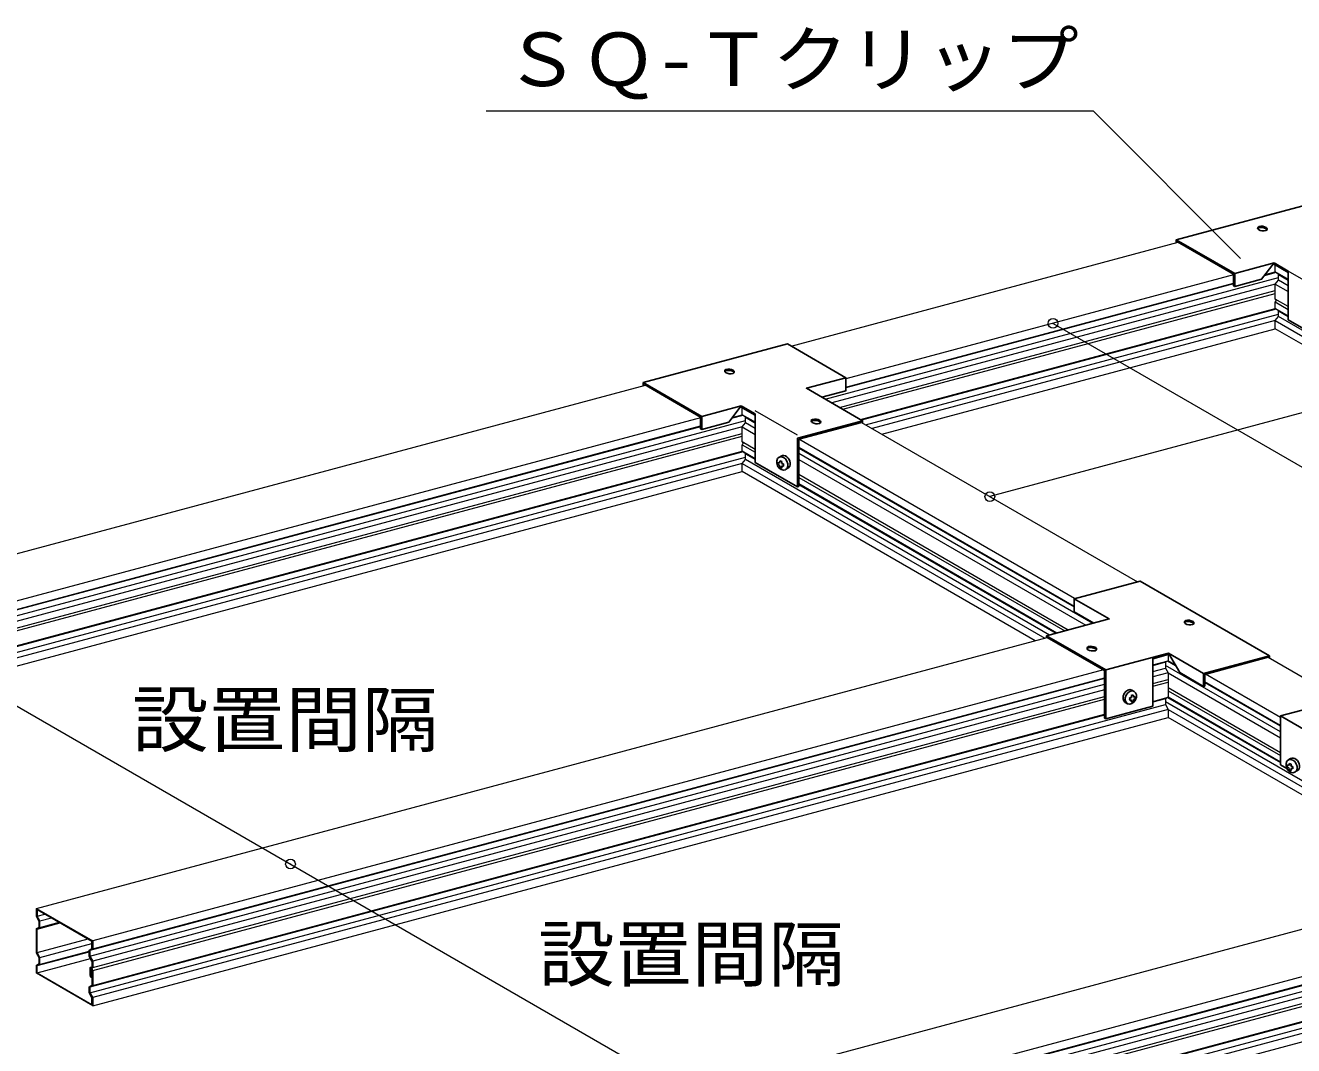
# Model space of a CAD drawing. Units: millimetres on the paper. Extents: x -195 to 195, y -135 to 132.
# Drawn here: x 9.9 to 62, y 52.7 to 94.6 of the extents above; entities that cross this region are included whole.
import ezdxf
from ezdxf.enums import TextEntityAlignment as Align

# ---------------------------------------------------------------- set-up
doc = ezdxf.new("R2010")
doc.units = ezdxf.units.MM
doc.header["$PDMODE"] = 32
doc.header["$PDSIZE"] = 0.4
for name, color, linetype, lineweight in [('0-2_野縁受け', 3, 'Continuous', 18), ('0-5_寸法', 4, 'Continuous', 9), ('0-6_文字', 4, 'Continuous', 9), ('0-8_隠線', 4, 'Continuous', 9), ('0-B_補強金具・金具・その他', 7, 'Continuous', 18), ('0-C_ビス・アンカーボルト・強調図形', 2, 'Continuous', 25)]:
    doc.layers.add(name, color=color, linetype=linetype, lineweight=lineweight)
doc.styles.add('ＭＳ ゴシック', font='')
doc.styles.get('ＭＳ ゴシック').set_extended_font_data('MS Gothic')

msp = doc.modelspace()

# ---------------------------------------------------------------- linework, layer by layer
at = {"layer": '0-2_野縁受け'}
for p, q in [((41.328, 81.429), (57.235, 85.691)), ((61.261, 84.448), (60.772, 84.317)), ((60.807, 84.362), (61.219, 84.473)), ((61.219, 84.473), (61.219, 84.763)), ((61.762, 84.159), (61.219, 84.473)), ((42.728, 79.249), (61.348, 84.238)), ((61.219, 83.973), (43.001, 79.091)), ((59.506, 84.347), (43.582, 80.08)), ((43.582, 79.747), (59.506, 84.014)), ((59.506, 83.978), (43.582, 79.711)), ((61.219, 83.356), (61.219, 83.973)), ((61.219, 83.973), (61.752, 83.665)), ((61.348, 84.374), (61.752, 84.141)), ((61.752, 83.907), (61.348, 84.141)), ((43.316, 78.909), (61.219, 83.706)), ((43.454, 78.83), (61.219, 83.59)), ((44.184, 78.408), (61.219, 82.973)), ((61.253, 82.946), (44.226, 78.384)), ((61.752, 83.049), (61.219, 83.356)), ((61.219, 82.973), (61.219, 83.24)), ((61.219, 83.24), (61.752, 82.932)), ((61.762, 82.659), (61.219, 82.973)), ((61.348, 82.874), (61.752, 82.641)), ((44.388, 78.194), (61.348, 82.738)), ((61.219, 82.473), (44.661, 78.036)), ((61.219, 82.473), (108.63, 55.1)), ((108.917, 55.177), (61.348, 82.641)), ((45.055, 77.808), (61.219, 82.14)), ((108.236, 54.994), (61.219, 82.14)), ((-7.165, 68.435), (35.341, 79.824)), ((-4.972, 66.468), (39.453, 78.372)), ((37.611, 78.481), (-4.856, 67.101)), ((39.359, 78.58), (38.878, 78.451)), ((38.913, 78.496), (39.325, 78.606)), ((39.879, 78.286), (39.325, 78.606)), ((39.453, 78.507), (39.868, 78.268)), ((39.858, 78.041), (39.453, 78.274)), ((44.217, 78.292), (55.553, 71.748)), ((37.611, 78.111), (-4.972, 66.701)), ((-4.856, 66.768), (37.611, 78.147)), ((39.325, 78.106), (-4.856, 66.268)), ((-4.856, 66.001), (39.325, 77.84)), ((-4.856, 65.885), (39.325, 77.723)), ((39.325, 77.49), (39.325, 78.106)), ((39.325, 78.106), (39.858, 77.799)), ((39.858, 77.182), (39.325, 77.49)), ((39.325, 77.106), (39.325, 77.373)), ((39.325, 77.373), (39.858, 77.065)), ((52.977, 71.057), (41.641, 77.602)), ((52.956, 70.736), (41.641, 77.269)), ((41.649, 77.24), (52.956, 70.712)), ((39.359, 77.08), (-4.972, 65.201)), ((-4.972, 64.968), (39.453, 76.872)), ((-4.856, 65.268), (39.325, 77.106)), ((39.325, 76.606), (-4.856, 64.768)), ((39.858, 76.799), (39.325, 77.106)), ((39.325, 76.606), (51.749, 69.433)), ((39.453, 77.007), (39.868, 76.768)), ((51.946, 69.561), (39.453, 76.774)), ((53.721, 70.037), (41.641, 77.011)), ((41.641, 76.769), (53.434, 69.96)), ((-4.856, 64.435), (39.325, 76.273)), ((51.354, 69.328), (39.325, 76.273)), ((52.705, 69.765), (41.641, 76.152)), ((41.641, 76.036), (52.567, 69.728)), ((52.251, 69.643), (41.641, 75.769)), ((41.641, 75.744), (52.222, 69.635)), ((10.328, 58.335), (51.849, 69.46)), ((56.186, 68.337), (56.818, 68.506)), ((56.186, 68.337), (56.818, 68.506)), ((56.703, 68.44), (56.186, 68.301)), ((56.703, 68.44), (56.186, 68.301)), ((61.43, 65.586), (56.703, 68.315)), ((56.797, 68.494), (57.125, 68.305)), ((56.797, 68.494), (57.125, 68.305)), ((56.818, 68.759), (56.818, 68.506)), ((56.818, 68.759), (56.818, 68.506)), ((57.104, 68.341), (56.818, 68.506)), ((57.104, 68.341), (56.818, 68.506)), ((60.927, 68.645), (63.318, 67.264)), ((54.208, 67.771), (12.522, 56.601)), ((54.159, 68.127), (12.638, 57.001)), ((12.638, 56.668), (54.208, 67.807)), ((56.186, 68.068), (56.703, 68.206)), ((56.186, 68.068), (56.703, 68.206)), ((56.818, 68.006), (56.186, 67.837)), ((56.818, 68.006), (56.186, 67.837)), ((56.186, 67.57), (56.818, 67.74)), ((56.186, 67.57), (56.818, 67.74)), ((56.818, 68.006), (61.43, 65.344)), ((61.43, 66.177), (58.352, 67.954)), ((12.522, 56.368), (54.208, 67.538)), ((54.208, 67.307), (12.638, 56.168)), ((56.186, 67.454), (56.818, 67.623)), ((56.186, 67.454), (56.818, 67.623)), ((61.43, 64.727), (56.818, 67.39)), ((56.818, 67.273), (61.43, 64.611)), ((61.43, 65.844), (58.319, 67.64)), ((58.319, 67.615), (61.419, 65.826)), ((12.522, 54.868), (56.703, 66.706)), ((12.638, 55.901), (54.208, 67.04)), ((12.638, 55.785), (54.208, 66.924)), ((56.186, 66.837), (56.818, 67.006)), ((56.186, 66.837), (56.818, 67.006)), ((56.703, 66.94), (56.186, 66.801)), ((56.703, 66.94), (56.186, 66.801)), ((63.319, 62.995), (56.703, 66.815)), ((56.797, 66.994), (61.43, 64.319)), ((61.43, 64.344), (56.818, 67.006)), ((54.208, 66.271), (12.522, 55.101)), ((56.818, 66.506), (12.638, 54.668)), ((12.638, 55.168), (54.208, 66.307)), ((12.638, 54.335), (56.818, 66.173)), ((56.818, 66.506), (63.334, 62.745)), ((63.333, 62.412), (56.818, 66.173)), ((27.822, 48.235), (69.343, 59.36)), ((10.328, 58.335), (12.638, 57.001)), ((10.357, 58.285), (12.609, 56.985)), ((10.473, 57.818), (10.357, 58.018)), ((10.473, 57.818), (10.946, 57.945)), ((71.653, 58.027), (30.131, 46.901)), ((10.357, 57.485), (11.298, 57.737)), ((10.357, 57.485), (10.473, 57.551)), ((10.357, 56.518), (10.357, 57.485)), ((10.444, 57.568), (10.444, 57.801)), ((10.473, 57.551), (10.473, 57.818)), ((10.473, 57.551), (11.261, 57.763)), ((71.702, 57.671), (30.016, 46.501)), ((30.016, 46.268), (71.702, 57.438)), ((30.131, 46.568), (71.702, 57.707)), ((10.357, 56.518), (12.447, 57.078)), ((10.473, 56.318), (12.609, 56.891)), ((71.702, 57.207), (30.131, 46.068)), ((30.131, 45.801), (71.702, 56.94)), ((30.131, 45.685), (71.702, 56.824)), ((10.357, 55.985), (12.49, 56.556)), ((10.473, 56.318), (10.357, 56.518)), ((10.357, 55.685), (12.542, 56.27)), ((10.444, 56.035), (12.49, 56.583)), ((10.473, 56.051), (10.473, 56.318)), ((30.016, 44.768), (74.197, 56.606)), ((74.312, 56.406), (30.131, 44.568)), ((12.522, 55.868), (12.522, 55.585)), ((12.551, 55.873), (12.551, 55.568)), ((12.58, 55.868), (12.561, 55.879)), ((12.599, 55.891), (12.58, 55.901)), ((12.58, 55.818), (12.58, 55.551)), ((12.58, 55.818), (12.609, 55.801)), ((12.609, 56.154), (12.609, 55.896)), ((12.609, 55.801), (12.609, 55.185)), ((12.638, 56.168), (12.638, 55.901)), ((12.638, 55.785), (12.638, 55.168)), ((71.702, 56.171), (30.016, 45.001)), ((30.131, 45.068), (71.702, 56.207)), ((30.131, 44.235), (74.312, 56.073)), ((10.357, 55.685), (12.609, 54.385)), ((12.58, 55.551), (12.551, 55.568))]:
    msp.add_line(p, q, dxfattribs=at)
for points in [[(61.219, 83.973), (61.348, 84.141), (61.348, 84.374), (61.219, 84.473)], [(61.219, 82.14), (61.219, 82.473), (61.348, 82.641), (61.348, 82.874), (61.219, 82.973)], [(39.325, 78.106), (39.453, 78.274), (39.453, 78.507), (39.325, 78.606), (39.325, 78.94)], [(39.325, 76.273), (39.325, 76.606), (39.453, 76.774), (39.453, 77.007), (39.325, 77.106)], [(56.818, 68.506), (56.703, 68.44), (56.703, 68.206), (56.818, 68.006), (56.818, 67.006), (56.703, 66.94), (56.703, 66.706), (56.818, 66.506), (56.818, 66.173)], [(56.818, 68.506), (56.703, 68.44), (56.703, 68.206), (56.818, 68.006), (56.818, 67.006), (56.703, 66.94), (56.703, 66.706), (56.818, 66.506), (56.818, 66.173)], [(12.638, 55.168), (12.522, 55.101), (12.522, 54.868), (12.638, 54.668), (12.638, 54.335), (10.328, 55.668), (10.328, 56.001), (10.444, 56.068), (10.444, 56.301), (10.328, 56.501), (10.328, 57.501), (10.444, 57.568), (10.444, 57.801), (10.328, 58.001), (10.328, 58.335)], [(10.357, 58.285), (10.357, 58.018), (10.673, 58.103)], [(12.609, 56.154), (12.49, 56.359), (12.49, 56.616), (12.609, 56.685), (12.609, 56.985)], [(12.638, 57.001), (12.638, 56.668), (12.522, 56.601), (12.522, 56.368), (12.638, 56.168)], [(10.357, 55.685), (10.357, 55.985), (10.473, 56.051)], [(12.609, 54.385), (12.609, 54.654), (12.49, 54.859), (12.49, 55.116), (12.609, 55.185)]]:
    msp.add_lwpolyline(points, dxfattribs=at)
for centre, radius, start, end in [((61.257, 83.356), 0.0384, 180, 300), ((61.306, 83.24), 0.0869, 108.4772, 180), ((39.363, 77.49), 0.0384, 180, 300), ((39.412, 77.373), 0.0869, 108.4772, 180), ((12.561, 55.868), 0.0385, 60, 180), ((12.558, 55.873), 0.0067, 60, 180), ((12.58, 55.835), 0.0289, 60, 180), ((12.599, 55.901), 0.0385, 240, 0), ((12.59, 55.818), 0.0096, 60, 180), ((12.551, 55.785), 0.0866, 0, 60), ((12.58, 55.801), 0.0289, 0, 60), ((12.602, 55.896), 0.0067, 240, 0), ((12.609, 55.585), 0.0866, 180, 240), ((12.58, 55.568), 0.0289, 180, 240), ((12.57, 55.551), 0.0096, 240, 0), ((12.58, 55.535), 0.0289, 240, 0)]:
    msp.add_arc(centre, radius, start, end, dxfattribs=at)
at = {"layer": '0-5_寸法'}
for p, q in [((52.089, 82.36), (102.261, 53.393)), ((68.811, 80.423), (49.493, 75.246)), ((3.27, 70.255), (55.751, 39.955))]:
    msp.add_line(p, q, dxfattribs=at)
for p in [(52.089, 82.36), (49.493, 75.246), (20.764, 60.155)]:
    msp.add_point(p, dxfattribs=at)
at = {"layer": '0-6_文字'}
for p, q in [((53.753, 91.069), (28.8, 91.069)), ((59.792, 85.03), (53.753, 91.069))]:
    msp.add_line(p, q, dxfattribs=at)
at = {"layer": '0-8_隠線'}
for p, q in [((63.484, 83.508), (61.752, 84.508)), ((41.59, 77.769), (39.858, 78.769))]:
    msp.add_line(p, q, dxfattribs=at)
at = {"layer": '0-B_補強金具・金具・その他', "color": 2, "lineweight": 25}
for p, q in [((57.15, 85.668), (57.15, 85.793)), ((57.195, 85.714), (59.506, 84.38)), ((57.196, 85.68), (57.196, 85.717)), ((59.552, 84.407), (61.175, 84.842)), ((61.752, 84.455), (61.146, 84.805)), ((61.175, 84.842), (61.752, 84.508)), ((59.506, 84.38), (59.506, 83.9)), ((59.552, 83.873), (59.506, 83.9)), ((35.256, 79.801), (35.256, 79.927)), ((35.3, 79.848), (37.611, 78.514)), ((35.302, 79.814), (35.302, 79.85)), ((37.657, 78.54), (39.28, 78.975)), ((39.858, 78.588), (39.252, 78.938)), ((39.28, 78.975), (39.858, 78.642)), ((37.611, 78.514), (37.611, 78.034)), ((41.641, 77.602), (44.217, 78.292)), ((44.268, 78.36), (44.268, 78.263)), ((37.657, 78.007), (37.611, 78.034)), ((41.59, 75.642), (41.59, 77.642)), ((41.641, 77.602), (41.641, 75.656)), ((41.59, 75.642), (41.641, 75.656)), ((51.824, 69.454), (51.824, 69.528)), ((54.208, 68.098), (51.849, 69.46)), ((56.186, 68.589), (56.818, 68.759)), ((58.268, 67.985), (60.979, 68.712)), ((60.979, 68.712), (60.979, 68.615)), ((63.318, 66.742), (61.43, 66.236)), ((61.43, 66.236), (61.43, 64.236)), ((61.43, 66.236), (63.319, 65.145)), ((61.43, 64.236), (61.698, 64.081))]:
    msp.add_line(p, q, dxfattribs=at)
for points in [[(65.476, 85.994), (63.074, 87.381), (57.15, 85.793)], [(57.15, 85.793), (59.552, 84.407), (59.552, 83.873), (60.659, 84.17), (61.175, 84.842)], [(61.752, 84.508), (61.752, 82.508), (63.484, 81.508)], [(43.582, 80.128), (41.18, 81.514), (35.256, 79.927)], [(35.256, 79.927), (37.657, 78.54), (37.657, 78.007), (38.765, 78.304), (39.28, 78.975)], [(41.59, 77.642), (44.268, 78.36), (41.959, 79.693), (43.582, 80.128), (43.582, 79.594), (42.59, 79.329)], [(39.858, 78.642), (39.858, 76.642), (41.59, 75.642)], [(52.956, 71.052), (55.667, 71.778), (60.979, 68.712)], [(52.956, 71.052), (54.4, 70.219), (51.824, 69.528)], [(52.956, 71.052), (52.956, 70.519), (53.769, 70.05)], [(51.824, 69.528), (54.255, 68.125), (54.255, 66.125), (54.208, 66.152), (54.208, 68.098)], [(54.255, 68.125), (56.83, 68.815), (58.268, 67.985), (58.268, 67.452), (57.292, 68.015), (56.83, 68.815)], [(56.186, 68.643), (56.186, 66.643), (54.255, 66.125)], [(60.927, 68.645), (58.319, 67.946), (58.319, 67.466), (58.268, 67.452)]]:
    msp.add_lwpolyline(points, dxfattribs=at)
for centre, radius, start, end in [((60.563, 86.271), 0.069, 105, 240), ((60.563, 86.217), 0.069, 105, 157.2771), ((60.73, 86.559), 0.402, 240, 285), ((60.649, 85.949), 0.402, 60, 105), ((60.649, 85.895), 0.402, 60, 105), ((60.816, 86.237), 0.069, 285, 60), ((60.816, 86.184), 0.069, 22.7229, 60), ((38.669, 80.404), 0.069, 105, 240), ((38.669, 80.351), 0.069, 105, 157.2771), ((38.835, 80.693), 0.402, 240, 285), ((38.755, 80.082), 0.402, 60, 105), ((38.755, 80.029), 0.402, 60, 105), ((38.922, 80.371), 0.069, 285, 60), ((38.922, 80.317), 0.069, 22.7229, 60), ((42.225, 78.351), 0.069, 105, 240), ((42.225, 78.297), 0.069, 105, 157.2771), ((42.392, 78.639), 0.402, 240, 285), ((42.311, 78.029), 0.402, 60, 105), ((42.311, 77.975), 0.402, 60, 105), ((42.478, 78.317), 0.069, 285, 60), ((42.478, 78.264), 0.069, 22.7229, 60), ((57.553, 70.089), 0.069, 105, 240), ((57.553, 70.036), 0.069, 105, 157.2771), ((57.719, 70.378), 0.402, 240, 285), ((57.639, 69.767), 0.402, 60, 105), ((57.639, 69.714), 0.402, 60, 105), ((57.806, 70.056), 0.069, 285, 60), ((57.806, 70.003), 0.069, 22.7229, 60), ((53.554, 69.018), 0.069, 105, 240), ((53.554, 68.964), 0.069, 105, 157.2771), ((53.72, 69.306), 0.402, 240, 285), ((53.64, 68.696), 0.402, 60, 105), ((53.64, 68.642), 0.402, 60, 105), ((53.807, 68.984), 0.069, 285, 60), ((53.807, 68.931), 0.069, 22.7229, 60)]:
    msp.add_arc(centre, radius, start, end, dxfattribs=at)
at = {"layer": '0-C_ビス・アンカーボルト・強調図形'}
for p, q in [((40.829, 76.858), (40.922, 76.911)), ((41.104, 76.354), (41.196, 76.408)), ((55.422, 67.244), (55.329, 67.298)), ((55.147, 66.741), (55.055, 66.794)), ((61.753, 64.43), (61.845, 64.483))]:
    msp.add_line(p, q, dxfattribs=at)
for centre, major_axis in [((40.967, 76.606), (-0.129, 0.256)), ((55.284, 66.993), (0.129, 0.256)), ((61.89, 64.178), (-0.129, 0.256))]:
    msp.add_ellipse(centre, major_axis=major_axis, ratio=0.751651, dxfattribs=at)
for centre, major_axis, ratio, start_param, end_param in [((40.851, 76.637), (-0.011, -0.27), 0.253697, 4.664881, 5.013778), ((40.967, 76.653), (-0.242, 0.051), 0.222648, 0.755145, 1.151082), ((40.926, 76.617), (-0.011, -0.27), 0.253697, 4.375766, 4.695708), ((40.967, 76.739), (-0.242, 0.051), 0.222648, 1.184469, 1.533451), ((41.059, 76.659), (-0.129, 0.256), 0.751651, 3.183548, 6.325141), ((41.007, 76.595), (-0.011, -0.27), 0.253697, 4.373289, 4.695708), ((40.967, 76.653), (-0.242, 0.051), 0.222648, 1.502894, 1.817026), ((41.082, 76.575), (-0.011, -0.27), 0.253697, 4.673765, 5.024147), ((40.967, 76.559), (-0.242, 0.051), 0.222648, 0.7502, 1.151082), ((40.926, 76.617), (-0.011, -0.27), 0.253697, 5.04752, 5.432218), ((40.967, 76.473), (-0.242, 0.051), 0.222648, 1.194738, 1.541834), ((40.967, 76.559), (-0.242, 0.051), 0.222648, 1.502894, 1.814719), ((41.007, 76.595), (-0.011, -0.27), 0.253697, 5.04752, 5.427939), ((55.192, 67.046), (0.129, 0.256), 0.751651, 6.24123, 9.382822), ((55.284, 67.039), (0.242, 0.051), 0.222648, 4.466159, 4.780291), ((55.168, 66.962), (0.011, -0.27), 0.253697, 1.259038, 1.609421), ((55.284, 66.946), (0.242, 0.051), 0.222648, 4.468466, 4.780291), ((55.284, 66.859), (0.242, 0.051), 0.222648, 4.741352, 5.088447), ((55.244, 66.982), (0.011, -0.27), 0.253697, 0.855247, 1.235665), ((55.284, 67.126), (0.242, 0.051), 0.222648, 4.749735, 5.098716), ((55.244, 66.982), (0.011, -0.27), 0.253697, 1.587477, 1.909897), ((55.325, 67.004), (0.011, -0.27), 0.253697, 0.850967, 1.235665), ((55.325, 67.004), (0.011, -0.27), 0.253697, 1.587477, 1.907419), ((55.284, 67.039), (0.242, 0.051), 0.222648, 5.132103, 5.528041), ((55.284, 66.946), (0.242, 0.051), 0.222648, 5.132103, 5.532986), ((55.4, 67.024), (0.011, -0.27), 0.253697, 1.269407, 1.618304), ((61.774, 64.21), (-0.011, -0.27), 0.253697, 4.664881, 5.013778), ((61.89, 64.225), (-0.242, 0.051), 0.222648, 0.755145, 1.151082), ((61.89, 64.132), (-0.242, 0.051), 0.222648, 0.7502, 1.151082), ((61.849, 64.189), (-0.011, -0.27), 0.253697, 4.375766, 4.695708), ((61.849, 64.189), (-0.011, -0.27), 0.253697, 5.04752, 5.432218), ((61.89, 64.312), (-0.242, 0.051), 0.222648, 1.184469, 1.533451), ((61.982, 64.232), (-0.129, 0.256), 0.751651, 3.183548, 6.325141), ((61.89, 64.225), (-0.242, 0.051), 0.222648, 1.502894, 1.817026), ((61.931, 64.168), (-0.011, -0.27), 0.253697, 4.373289, 4.695708), ((62.006, 64.147), (-0.011, -0.27), 0.253697, 4.673765, 5.024147), ((61.89, 64.045), (-0.242, 0.051), 0.222648, 1.194738, 1.541834), ((61.89, 64.132), (-0.242, 0.051), 0.222648, 1.502894, 1.814719), ((61.931, 64.168), (-0.011, -0.27), 0.253697, 5.04752, 5.427939)]:
    msp.add_ellipse(centre, major_axis=major_axis, ratio=ratio, start_param=start_param, end_param=end_param, dxfattribs=at)

# ---------------------------------------------------------------- texts
at = {"layer": '0-5_寸法', "color": 7, "style": 'ＭＳ ゴシック', "width": 1.05}
for p in [(14.251, 64.333), (30.935, 54.701)]:
    msp.add_text('設置間隔', height=2.199, dxfattribs=at).set_placement(p, align=Align.BOTTOM_LEFT)
at = {"layer": '0-6_文字', "color": 7, "style": 'ＭＳ ゴシック', "width": 1.05}
msp.add_text('ＳＱ-Ｔクリップ', height=2.199, dxfattribs=at).set_placement((29.526, 91.447), align=Align.BOTTOM_LEFT)

doc.saveas('drawing.dxf')
